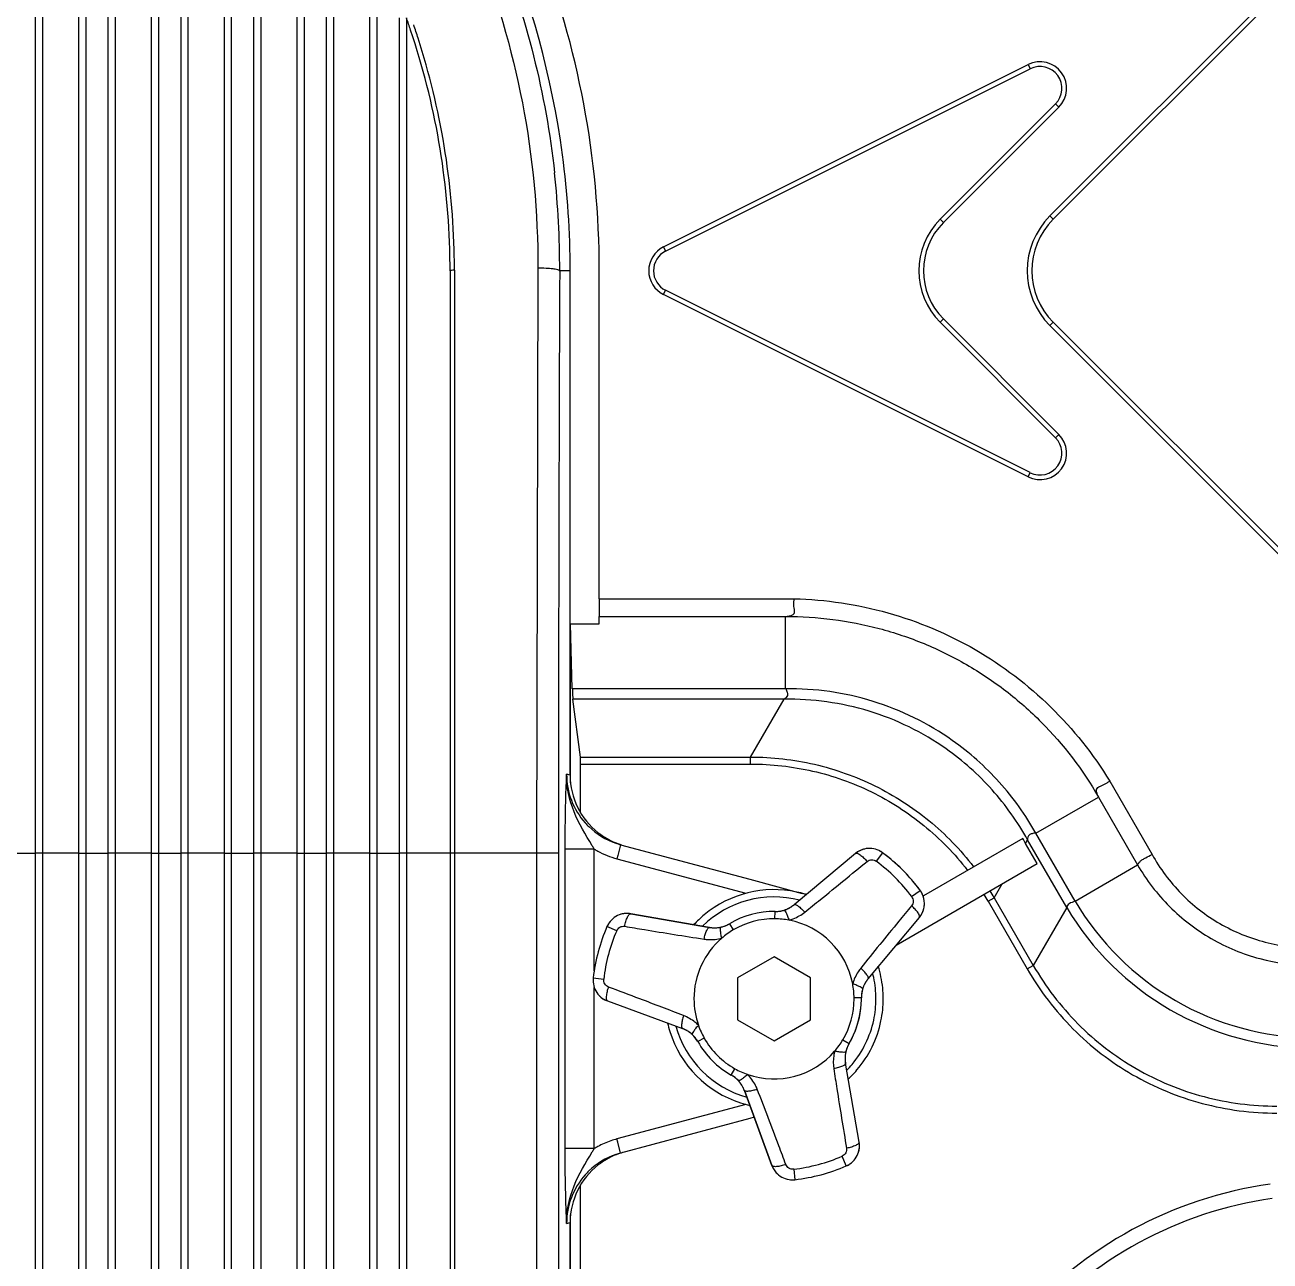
# Model space of a CAD drawing. Header units: millimetres. Extents: x -1070 to 42146, y 1440 to 12921.
# Drawn here: x 2330.1 to 2415.7, y 3203.5 to 3288.4 of the extents above; entities that cross this region are included whole.
import ezdxf

# ---------------------------------------------------------------- set-up
doc = ezdxf.new("R2010")
doc.units = ezdxf.units.MM
doc.layers.add('n', color=7, linetype='Continuous')

msp = doc.modelspace()

# ---------------------------------------------------------------- linework, layer by layer
at = {"layer": 'n', "color": 7, "linetype": 'Continuous', "lineweight": -3, "true_color": 0xffffff}
for p, q in [((2330.833, 3317.528), (2330.833, 3231.541)), ((2331.333, 3317.519), (2331.333, 3231.541)), ((2333.833, 3231.541), (2333.833, 3316.139)), ((2334.333, 3231.541), (2334.333, 3316.128)), ((2335.833, 3314.583), (2335.833, 3231.541)), ((2336.333, 3314.57), (2336.333, 3231.541)), ((2338.833, 3231.541), (2338.833, 3312.79)), ((2339.333, 3231.541), (2339.333, 3312.774)), ((2340.833, 3310.79), (2340.833, 3231.541)), ((2341.333, 3310.771), (2341.333, 3231.541)), ((2343.833, 3231.541), (2343.833, 3308.473)), ((2344.333, 3231.541), (2344.333, 3308.468)), ((2345.833, 3305.869), (2345.833, 3231.541)), ((2346.333, 3305.841), (2346.333, 3231.541)), ((2400.533, 3275.306), (2428.818, 3303.59)), ((2400.763, 3275.076), (2429.047, 3303.361)), ((2348.833, 3231.541), (2348.833, 3302.686)), ((2349.333, 3231.541), (2349.333, 3302.686)), ((2350.833, 3299.227), (2350.833, 3231.541)), ((2351.333, 3299.181), (2351.333, 3231.541)), ((2353.833, 3231.541), (2353.833, 3294.479)), ((2354.333, 3231.541), (2354.333, 3294.479)), ((2355.833, 3288.904), (2355.833, 3231.541)), ((2356.333, 3288.904), (2356.333, 3231.541)), ((2373.987, 3273.173), (2399.036, 3285.698)), ((2374.133, 3272.882), (2399.182, 3285.407)), ((2399.036, 3285.698), (2399.182, 3285.407)), ((2400.913, 3283.005), (2392.985, 3275.076)), ((2401.143, 3282.775), (2393.215, 3274.846)), ((2401.143, 3282.775), (2400.913, 3283.005)), ((2393.215, 3274.846), (2392.985, 3275.076)), ((2400.533, 3275.306), (2400.763, 3275.076)), ((2373.987, 3273.173), (2374.133, 3272.882)), ((2359.333, 3271.541), (2359.333, 3231.541)), ((2359.633, 3271.576), (2359.633, 3231.541)), ((2365.361, 3271.718), (2365.279, 3231.541)), ((2367.583, 3271.541), (2366.86, 3271.541)), ((2367.583, 3236.894), (2367.583, 3271.541)), ((2369.583, 3249.02), (2369.583, 3271.541)), ((2373.987, 3269.908), (2374.133, 3270.199)), ((2399.036, 3257.384), (2373.987, 3269.908)), ((2399.182, 3257.675), (2374.133, 3270.199)), ((2393.215, 3268.235), (2392.985, 3268.005)), ((2392.985, 3268.005), (2400.913, 3260.077)), ((2393.215, 3268.235), (2401.143, 3260.307)), ((2400.533, 3267.775), (2400.763, 3268.005)), ((2428.818, 3239.491), (2400.533, 3267.775)), ((2429.047, 3239.721), (2400.763, 3268.005)), ((2401.143, 3260.307), (2400.913, 3260.077)), ((2399.036, 3257.384), (2399.182, 3257.675)), ((2369.583, 3249.02), (2369.583, 3247.802)), ((2369.583, 3249.02), (2382.961, 3249.02)), ((2367.611, 3247.298), (2369.583, 3247.298)), ((2367.73, 3242.837), (2367.611, 3247.298)), ((2367.611, 3236.894), (2367.611, 3247.298)), ((2369.583, 3247.802), (2382.374, 3247.805)), ((2369.583, 3247.298), (2369.583, 3247.802)), ((2382.374, 3242.835), (2382.374, 3247.805)), ((2382.374, 3242.835), (2367.73, 3242.837)), ((2382.272, 3242.123), (2367.768, 3242.123)), ((2368.286, 3238.147), (2367.768, 3242.123)), ((2379.977, 3238.147), (2382.272, 3242.123)), ((2368.286, 3238.147), (2379.977, 3238.147)), ((2379.977, 3237.664), (2379.977, 3238.147)), ((2368.299, 3237.664), (2379.977, 3237.664)), ((2368.299, 3234.317), (2368.299, 3237.664)), ((2367.583, 3236.894), (2367.337, 3236.96)), ((2367.611, 3236.369), (2367.611, 3236.894)), ((2404.638, 3236.497), (2407.543, 3231.465)), ((2399.569, 3232.908), (2403.873, 3235.392)), ((2403.873, 3235.392), (2406.555, 3230.741)), ((2402.256, 3228.259), (2399.569, 3232.908)), ((2371.047, 3232.128), (2370.848, 3231.385)), ((2371.047, 3232.128), (2379.91, 3229.754)), ((2398.663, 3232.557), (2391.841, 3228.618)), ((2398.862, 3232.22), (2399.003, 3232.463)), ((2399.667, 3230.827), (2398.862, 3232.22)), ((2401.687, 3227.813), (2399.003, 3232.463)), ((2329.333, 3231.541), (2330.833, 3231.541)), ((2331.333, 3231.541), (2330.833, 3231.541)), ((2330.833, 3231.541), (2330.833, 2873.387)), ((2331.333, 3231.541), (2331.333, 2873.387)), ((2333.833, 3231.541), (2331.333, 3231.541)), ((2333.833, 2873.387), (2333.833, 3231.541)), ((2333.833, 3231.541), (2334.333, 3231.541)), ((2334.333, 3231.541), (2335.833, 3231.541)), ((2334.333, 2873.387), (2334.333, 3231.541)), ((2336.333, 3231.541), (2335.833, 3231.541)), ((2335.833, 3231.541), (2335.833, 3073.383)), ((2336.333, 3231.541), (2336.333, 3073.441)), ((2338.833, 3231.541), (2336.333, 3231.541)), ((2338.833, 3076.537), (2338.833, 3231.541)), ((2338.833, 3231.541), (2339.333, 3231.541)), ((2339.333, 3231.541), (2340.833, 3231.541)), ((2339.333, 3076.537), (2339.333, 3231.541)), ((2341.333, 3231.541), (2340.833, 3231.541)), ((2340.833, 3231.541), (2340.833, 3079.247)), ((2341.333, 3231.541), (2341.333, 3079.295)), ((2343.833, 3231.541), (2341.333, 3231.541)), ((2343.833, 3082.289), (2343.833, 3231.541)), ((2343.833, 3231.541), (2344.333, 3231.541)), ((2344.333, 3231.541), (2345.833, 3231.541)), ((2344.333, 3082.289), (2344.333, 3231.541)), ((2346.333, 3231.541), (2345.833, 3231.541)), ((2345.833, 3231.541), (2345.833, 3084.999)), ((2346.333, 3231.541), (2346.333, 3085.047)), ((2348.833, 3231.541), (2346.333, 3231.541)), ((2348.833, 3088.041), (2348.833, 3231.541)), ((2348.833, 3231.541), (2349.333, 3231.541)), ((2349.333, 3231.541), (2350.833, 3231.541)), ((2349.333, 3088.041), (2349.333, 3231.541)), ((2351.333, 3231.541), (2350.833, 3231.541)), ((2350.833, 3231.541), (2350.833, 3090.751)), ((2351.333, 3231.541), (2351.333, 3091.049)), ((2353.833, 3231.541), (2351.333, 3231.541)), ((2353.833, 3094.218), (2353.833, 3231.541)), ((2353.833, 3231.541), (2354.333, 3231.541)), ((2354.333, 3231.541), (2355.833, 3231.541)), ((2354.333, 3094.218), (2354.333, 3231.541)), ((2356.333, 3231.541), (2355.833, 3231.541)), ((2355.833, 3231.541), (2355.833, 3098.396)), ((2356.333, 3231.541), (2356.333, 3098.396)), ((2359.333, 3231.541), (2356.333, 3231.541)), ((2359.333, 3231.541), (2359.333, 3111.863)), ((2359.633, 3231.541), (2359.333, 3231.541)), ((2365.279, 3231.541), (2359.633, 3231.541)), ((2359.633, 3231.541), (2359.633, 3111.863)), ((2366.778, 3231.541), (2365.279, 3231.541)), ((2365.279, 3231.541), (2365.279, 3112.164)), ((2366.778, 3231.541), (2366.778, 3112.164)), ((2367.236, 3211.257), (2367.236, 3231.824)), ((2369.235, 3231.824), (2367.236, 3231.824)), ((2369.235, 3223.476), (2369.235, 3231.824)), ((2370.848, 3231.385), (2370.789, 3231.162)), ((2370.789, 3231.162), (2379.651, 3228.788)), ((2387.18, 3231.524), (2382.96, 3228.004)), ((2389.035, 3231.576), (2388.603, 3230.994)), ((2389.977, 3225.232), (2399.667, 3230.827)), ((2402.256, 3228.259), (2406.555, 3230.741)), ((2379.91, 3229.754), (2383.524, 3228.785)), ((2396.707, 3228.488), (2397.253, 3229.433)), ((2391.036, 3228.561), (2391.618, 3228.993)), ((2391.841, 3228.618), (2391.825, 3228.608)), ((2396.289, 3228.246), (2396.707, 3228.488)), ((2396.707, 3228.488), (2399.392, 3223.838)), ((2396.289, 3228.246), (2398.974, 3223.596)), ((2401.687, 3227.813), (2399.392, 3223.838)), ((2377.159, 3226.45), (2371.744, 3227.388)), ((2371.744, 3227.388), (2377.159, 3226.45)), ((2381.649, 3227.04), (2381.655, 3227.54)), ((2388.046, 3222.918), (2391.566, 3227.138)), ((2370.777, 3226.217), (2370.111, 3226.505)), ((2378.521, 3226.701), (2378.776, 3226.271)), ((2381.583, 3224.427), (2379.083, 3222.984)), ((2384.083, 3222.984), (2381.583, 3224.427)), ((2398.974, 3223.596), (2399.392, 3223.838)), ((2369.156, 3222.805), (2369.16, 3222.697)), ((2369.166, 3222.977), (2369.886, 3222.894)), ((2379.083, 3222.984), (2379.083, 3220.097)), ((2384.083, 3220.097), (2384.083, 3222.984)), ((2369.235, 3221.77), (2369.235, 3222.328)), ((2369.235, 3211.257), (2369.235, 3221.77)), ((2387.42, 3221.611), (2387.082, 3221.607)), ((2387.523, 3221.612), (2387.42, 3221.611)), ((2387.582, 3221.613), (2387.523, 3221.612)), ((2370.138, 3221.397), (2375.297, 3219.501)), ((2379.083, 3220.097), (2381.583, 3218.654)), ((2381.583, 3218.654), (2384.083, 3220.097)), ((2376.787, 3218.848), (2376.351, 3218.603)), ((2386.313, 3218.734), (2386.743, 3218.479)), ((2378.645, 3216.309), (2378.89, 3216.745)), ((2387.43, 3211.702), (2386.492, 3217.117)), ((2379.544, 3215.255), (2381.439, 3210.096)), ((2381.439, 3210.096), (2379.544, 3215.255)), ((2379.651, 3214.294), (2370.789, 3211.919)), ((2379.91, 3213.328), (2371.047, 3210.953)), ((2380.221, 3213.411), (2379.91, 3213.328)), ((2370.848, 3211.696), (2370.789, 3211.919)), ((2371.047, 3210.953), (2370.848, 3211.696)), ((2369.235, 3211.257), (2367.236, 3211.257)), ((2386.548, 3210.069), (2386.26, 3210.735)), ((2382.936, 3209.844), (2383.019, 3209.124)), ((2368.299, 3111.872), (2368.299, 3208.764)), ((2367.611, 3206.187), (2367.611, 3206.712)), ((2367.337, 3206.122), (2367.583, 3206.187)), ((2367.583, 3169.284), (2367.583, 3206.187)), ((2367.611, 3169.312), (2367.611, 3206.187))]:
    msp.add_line(p, q, dxfattribs=at)
for centre, radius, start, end in [((2307.583, 3271.541), 60, 7.6186, 68.56649), ((2307.583, 3271.541), 62, 0, 21.29952), ((2307.583, 3271.541), 51.75, 18.62013, 19.60204), ((2307.508, 3271.58), 52.124, 17.80002, 18.85209), ((2307.583, 3271.541), 51.75, 1.09078, 18.62013), ((2307.495, 3271.576), 52.138, 1.04229, 17.79954), ((2399.853, 3284.065), 1.825, 315, 116.56505), ((2399.853, 3284.065), 1.5, 315, 116.56505), ((2307.583, 3271.541), 60, 0, 7.6186), ((2307.182, 3271.779), 59.679, 359.77106, 6.23255), ((2396.52, 3271.541), 5, 135, 225), ((2396.52, 3271.541), 4.675, 135, 225), ((2404.299, 3271.541), 5.325, 135, 225), ((2404.299, 3271.541), 5, 135, 225), ((2374.803, 3271.541), 1.825, 116.56505, 243.43495), ((2307.583, 3271.541), 51.75, 0, 1.09078), ((2307.491, 3271.576), 52.142, 0.00022, 1.0427), ((2374.803, 3271.541), 1.5, 116.56505, 243.43495), ((12005.895, 3231.632), 9639.117, 179.7627794, 180.0005437), ((2399.853, 3259.016), 1.825, 243.43495, 45), ((2399.853, 3259.016), 1.5, 243.43495, 45), ((2372.337, 3236.961), 5, 180.00974, 221.83943), ((2372.343, 3236.965), 5.008, 221.8335, 225.91882), ((2346.962, 3218.967), 25.718, 29.9964, 30.59463), ((2372.345, 3236.97), 5.013, 250.98107, 254.99796), ((2388.141, 3230.372), 1.5, 64.04792, 103.67897), ((2372.345, 3236.967), 6.01, 238.8402, 241.46424), ((2372.351, 3236.985), 6.029, 241.48863, 254.97608), ((2388.141, 3230.372), 1.5, 103.67897, 129.82602), ((2388.141, 3230.372), 1.5, 123.40709, 129.82602), ((2388.141, 3230.372), 1.5, 121.0913, 123.40709), ((2388.141, 3230.372), 1.5, 116.99962, 121.0913), ((2388.141, 3230.372), 1.5, 114.22115, 116.99962), ((2388.141, 3230.372), 1.5, 110.60358, 114.22115), ((2388.141, 3230.372), 1.5, 108.93642, 110.60358), ((2388.141, 3230.372), 1.5, 103.62588, 108.93642), ((2388.141, 3230.372), 1.5, 64.04823, 65.1623), ((2388.141, 3230.372), 1.5, 59.76646, 64.04823), ((2388.141, 3230.372), 1.5, 53.40202, 64.04792), ((2388.141, 3230.372), 1.5, 53.40202, 59.76646), ((2381.583, 3221.541), 12.5, 51.53491, 53.40202), ((2381.583, 3221.541), 12.5, 36.59798, 53.40202), ((2381.583, 3221.541), 12.5, 38.46509, 51.53491), ((2381.583, 3221.541), 11.775, 36.59798, 53.40202), ((2381.583, 3221.541), 12.5, 36.59798, 38.46509), ((2381.583, 3221.541), 7, 75.50362, 134.49638), ((2381.583, 3221.541), 7.5, 78.02396, 129.67743), ((2381.583, 3221.541), 7.5, 73.54838, 78.02396), ((2381.583, 3221.541), 7.5, 72.80641, 73.54838), ((2390.414, 3228.099), 1.5, 25.60328, 36.59798), ((2390.414, 3228.099), 1.5, 32.53007, 36.59798), ((2390.414, 3228.099), 1.5, 31.02205, 32.53007), ((2390.414, 3228.099), 1.5, 28.46303, 31.02205), ((2390.414, 3228.099), 1.5, 25.60311, 28.46303), ((2390.414, 3228.099), 1.5, 0.00008, 25.60328), ((2390.414, 3228.099), 1.5, 24.58345, 25.60311), ((2379.567, 3218.571), 19.319, 30.0527, 31.67178), ((2379.586, 3218.579), 19.782, 30.05941, 31.64058), ((2381.679, 3229.54), 2, 269.31328, 287.13571), ((2381.679, 3229.54), 2, 280.45841, 280.8943), ((2381.679, 3229.54), 2, 280.8943, 284.26152), ((2381.679, 3229.54), 2, 284.26152, 284.53068), ((2381.679, 3229.54), 2, 284.53068, 287.9459), ((2381.679, 3229.54), 2, 287.13571, 309.82593), ((2381.679, 3229.54), 2, 287.9459, 288.73477), ((2381.679, 3229.54), 2, 288.73477, 292.13937), ((2381.679, 3229.54), 2, 292.13937, 295.50372), ((2381.679, 3229.54), 2, 295.50372, 296.31436), ((2381.679, 3229.54), 2, 296.31436, 299.66625), ((2381.679, 3229.54), 2, 299.66625, 300.03536), ((2381.679, 3229.54), 2, 300.03536, 303.08297), ((2381.679, 3229.54), 2, 303.08297, 303.55242), ((2381.679, 3229.54), 2, 303.55242, 304.66091), ((2381.679, 3229.54), 2, 304.66091, 307.23259), ((2381.679, 3229.54), 2, 307.23259, 308.81889), ((2381.679, 3229.54), 2, 308.81889, 309.82593), ((2390.414, 3228.099), 1.5, 320.17405, 346.18621), ((2390.414, 3228.099), 1.5, 337.88634, 340.15135), ((2390.414, 3228.099), 1.5, 340.15135, 342.31005), ((2390.414, 3228.099), 1.5, 342.31005, 346.18648), ((2390.414, 3228.099), 1.5, 346.18621, 0.00008), ((2390.414, 3228.099), 1.5, 346.18648, 346.90461), ((2418.668, 3237.899), 19.749, 210.7063, 239.9947), ((2418.712, 3237.969), 19.107, 210.54311, 239.98338), ((2371.488, 3225.91), 1.5, 146.13622, 156.59798), ((2371.488, 3225.91), 1.5, 146.1359, 150.23144), ((2371.488, 3225.91), 1.5, 105.72607, 146.13622), ((2371.488, 3225.91), 1.5, 145.09584, 146.1359), ((2371.488, 3225.91), 1.5, 105.71909, 106.43092), ((2371.488, 3225.91), 1.5, 80.17406, 105.72607), ((2371.488, 3225.91), 1.5, 99.28557, 105.71909), ((2371.488, 3225.91), 1.5, 95.88083, 99.28557), ((2371.488, 3225.91), 1.5, 92.91145, 95.88083), ((2371.488, 3225.91), 1.5, 88.97578, 92.91145), ((2371.488, 3225.91), 1.5, 86.5424, 88.97578), ((2371.488, 3225.91), 1.5, 80.17406, 86.5424), ((2381.583, 3221.541), 7.5, 133.5484, 137.1964), ((2381.583, 3221.541), 7.5, 129.67743, 133.5484), ((2381.583, 3221.541), 6, 89.31328, 120.68672), ((2381.583, 3221.541), 5.5, 89.31665, 120.68505), ((2381.583, 3221.541), 6, 89.31328, 92.79922), ((2381.578, 3221.493), 5.548, 79.2367, 89.27234), ((2381.679, 3229.54), 2, 269.31328, 273.1872), ((2381.679, 3229.54), 2, 273.1872, 276.67966), ((2381.679, 3229.54), 2, 276.67966, 277.04781), ((2381.679, 3229.54), 2, 277.04781, 280.45841), ((2381.583, 3221.541), 5.5, 10.80767, 79.1928), ((2390.414, 3228.099), 1.5, 320.17405, 324.60417), ((2390.414, 3228.099), 1.5, 324.60417, 326.22736), ((2390.414, 3228.099), 1.5, 326.22736, 329.03294), ((2390.414, 3228.099), 1.5, 329.03294, 330.98818), ((2390.414, 3228.099), 1.5, 330.98818, 333.46037), ((2390.414, 3228.099), 1.5, 333.46037, 335.5943), ((2390.414, 3228.099), 1.5, 335.5943, 337.88634), ((2381.583, 3221.541), 12.5, 156.59798, 173.40202), ((2381.583, 3221.541), 11.775, 156.59798, 173.40202), ((2371.488, 3225.91), 1.5, 150.23144, 156.59798), ((2377.5, 3228.421), 2, 260.17406, 282.86424), ((2377.5, 3228.421), 2, 260.17406, 261.18111), ((2377.5, 3228.421), 2, 261.18111, 262.28089), ((2377.5, 3228.421), 2, 262.28089, 262.7916), ((2377.5, 3228.421), 2, 262.7916, 265.21452), ((2377.5, 3228.421), 2, 265.21452, 266.44758), ((2377.5, 3228.421), 2, 266.44758, 266.91744), ((2377.5, 3228.421), 2, 266.91744, 269.96155), ((2377.5, 3228.421), 2, 269.96155, 270.33488), ((2377.5, 3228.421), 2, 270.33488, 273.68677), ((2377.5, 3228.421), 2, 273.68677, 274.49747), ((2377.5, 3228.421), 2, 274.49747, 277.86063), ((2377.5, 3228.421), 2, 277.86063, 281.26657), ((2377.5, 3228.421), 2, 281.26657, 282.05342), ((2377.5, 3228.421), 2, 282.05342, 285.46932), ((2377.5, 3228.421), 2, 282.86424, 300.68672), ((2381.612, 3221.501), 5.549, 120.72977, 130.76454), ((2377.5, 3228.421), 2, 285.46932, 288.98578), ((2377.5, 3228.421), 2, 288.98578, 289.57272), ((2377.5, 3228.421), 2, 289.57272, 292.91875), ((2377.5, 3228.421), 2, 292.91875, 293.38922), ((2377.5, 3228.421), 2, 293.38922, 296.94634), ((2377.5, 3228.421), 2, 296.94634, 300.68672), ((2381.583, 3221.541), 5.5, 130.80912, 179.99921), ((2381.583, 3221.541), 7.5, 11.61287, 17.41932), ((2370.656, 3222.805), 1.5, 173.40202, 180), ((2370.656, 3222.805), 1.5, 174.13555, 180), ((2370.656, 3222.805), 1.5, 180, 184.124), ((2370.656, 3222.805), 1.5, 184.124, 184.4986), ((2370.656, 3222.805), 1.5, 184.12413, 223.6139), ((2370.656, 3222.805), 1.5, 173.40202, 174.13555), ((2381.531, 3221.536), 5.552, 0.73382, 10.76048), ((2389.582, 3221.637), 2, 140.17406, 162.86432), ((2389.582, 3221.637), 2, 154.3752, 157.264), ((2389.582, 3221.637), 2, 153.57061, 154.3752), ((2389.582, 3221.637), 2, 150.28927, 153.57061), ((2389.582, 3221.637), 2, 149.8097, 150.28927), ((2389.582, 3221.637), 2, 146.9282, 149.8097), ((2389.582, 3221.637), 2, 146.44758, 146.9282), ((2389.582, 3221.637), 2, 145.82695, 146.44758), ((2389.582, 3221.637), 2, 145.39542, 145.82695), ((2389.582, 3221.637), 2, 143.42483, 145.39542), ((2389.582, 3221.637), 2, 142.79161, 143.42483), ((2389.582, 3221.637), 2, 141.18111, 142.79161), ((2389.582, 3221.637), 2, 140.17406, 141.18111), ((2381.583, 3221.541), 7, 11.99984, 14.49638), ((2381.583, 3221.541), 7, 0, 11.99984), ((2381.583, 3221.541), 7.5, 0, 11.61287), ((2370.656, 3222.805), 1.5, 223.6139, 249.82603), ((2370.656, 3222.805), 1.5, 224.23834, 226.07255), ((2370.656, 3222.805), 1.5, 226.07255, 229.27215), ((2370.656, 3222.805), 1.5, 229.27215, 232.32058), ((2370.656, 3222.805), 1.5, 232.32058, 235.44495), ((2119.982, 2554.283), 713.395, 69.28094, 69.466455), ((2381.583, 3221.541), 5.5, 359.98461, 0.68668), ((2389.582, 3221.637), 2, 162.86432, 180), ((2389.582, 3221.637), 2, 176.40244, 180), ((2389.582, 3221.637), 2, 180, 180.68672), ((2389.582, 3221.637), 2, 180, 180.68672), ((2381.583, 3221.541), 6, 0, 0.68672), ((2381.583, 3221.541), 6, 0, 0.68672), ((2389.582, 3221.637), 2, 172.86862, 176.40244), ((2389.582, 3221.637), 2, 172.3568, 172.86862), ((2389.582, 3221.637), 2, 169.0859, 172.3568), ((2389.582, 3221.637), 2, 168.53715, 169.0859), ((2389.582, 3221.637), 2, 165.08781, 168.53715), ((2389.582, 3221.637), 2, 161.80767, 165.08781), ((2389.582, 3221.637), 2, 161.02926, 161.80767), ((2389.582, 3221.637), 2, 157.63172, 161.02926), ((2389.582, 3221.637), 2, 157.264, 157.63172), ((2370.656, 3222.805), 1.5, 235.44495, 238.11111), ((2370.656, 3222.805), 1.5, 238.11111, 241.76378), ((2370.656, 3222.805), 1.5, 241.76378, 243.96447), ((2370.656, 3222.805), 1.5, 243.96447, 249.82603), ((2263.454, 2933.179), 308.246, 68.71067, 69.30808), ((2381.583, 3221.541), 5.5, 179.99921, 199.1901), ((2381.583, 3221.541), 5.5, 329.31368, 359.98461), ((2381.583, 3221.541), 6, 329.31328, 0), ((2381.583, 3221.541), 6, 332.72292, 356.59036), ((2381.583, 3221.541), 6, 356.59036, 0), ((2381.583, 3221.541), 7, 348.00016, 0), ((2381.583, 3221.541), 7.5, 348.38713, 0), ((2418.662, 3237.902), 19.748, 240.01435, 269.29418), ((2418.7, 3237.974), 19.106, 240.02316, 269.45811), ((2381.583, 3221.541), 7.5, 192.80641, 197.41932), ((2381.583, 3221.541), 7, 319.99944, 348.00016), ((2381.583, 3221.541), 7.5, 319.35486, 348.38713), ((2381.583, 3221.541), 7.5, 197.41932, 252.09105), ((2381.583, 3221.541), 7, 195.50362, 254.49638), ((2374.607, 3217.624), 2, 47.13575, 69.82593), ((2374.607, 3217.624), 2, 68.81889, 69.82593), ((2374.607, 3217.624), 2, 67.23259, 68.81889), ((2374.607, 3217.624), 2, 64.79328, 67.23259), ((2374.607, 3217.624), 2, 63.55242, 64.79328), ((2374.607, 3217.624), 2, 63.08297, 63.55242), ((2374.607, 3217.624), 2, 60.03534, 63.08297), ((2374.607, 3217.624), 2, 59.66626, 60.03534), ((2374.607, 3217.624), 2, 56.31436, 59.66626), ((2374.607, 3217.624), 2, 55.50372, 56.31436), ((2374.607, 3217.624), 2, 52.13937, 55.50372), ((2374.607, 3217.624), 2, 48.73477, 52.13937), ((2374.607, 3217.624), 2, 47.94591, 48.73477), ((2374.607, 3217.624), 2, 44.7246, 47.94591), ((2374.607, 3217.624), 2, 29.31328, 47.13575), ((2374.607, 3217.624), 2, 44.26243, 44.7246), ((2381.623, 3221.559), 5.544, 199.23023, 209.27265), ((2374.607, 3217.624), 2, 40.72633, 44.26243), ((2374.607, 3217.624), 2, 40.457, 40.72633), ((2374.607, 3217.624), 2, 37.0501, 40.457), ((2374.607, 3217.624), 2, 36.67701, 37.0501), ((2374.607, 3217.624), 2, 33.18826, 36.67701), ((2374.607, 3217.624), 2, 29.31328, 33.18826), ((2381.583, 3221.541), 6, 209.31328, 240.68672), ((2381.583, 3221.541), 5.5, 209.31299, 240.68979), ((2381.545, 3221.568), 5.546, 319.23244, 329.27166), ((2388.463, 3217.458), 2, 149.31328, 167.1357), ((2388.463, 3217.458), 2, 156.44858, 159.4586), ((2388.463, 3217.458), 2, 155.87988, 156.44858), ((2388.463, 3217.458), 2, 152.92437, 155.87988), ((2388.463, 3217.458), 2, 152.39919, 152.92437), ((2388.463, 3217.458), 2, 149.31328, 152.39919), ((2381.583, 3221.541), 6, 329.31328, 332.72292), ((2381.583, 3221.541), 5.5, 250.8093, 319.19041), ((2388.463, 3217.458), 2, 167.1357, 180), ((2388.463, 3217.458), 2, 176.71254, 180), ((2388.463, 3217.458), 2, 180, 189.82593), ((2388.463, 3217.458), 2, 180, 181.10743), ((2388.463, 3217.458), 2, 181.10743, 182.20661), ((2388.463, 3217.458), 2, 182.20661, 183.29207), ((2388.463, 3217.458), 2, 176.43128, 176.71254), ((2388.463, 3217.458), 2, 183.29207, 183.55242), ((2388.463, 3217.458), 2, 183.55242, 184.44314), ((2388.463, 3217.458), 2, 173.32839, 176.43128), ((2388.463, 3217.458), 2, 169.77109, 173.32839), ((2388.463, 3217.458), 2, 166.59897, 169.77109), ((2388.463, 3217.458), 2, 166.06237, 166.59897), ((2388.463, 3217.458), 2, 162.95182, 166.06237), ((2388.463, 3217.458), 2, 159.75761, 162.95182), ((2388.463, 3217.458), 2, 159.4586, 159.75761), ((2381.602, 3221.584), 5.547, 240.73266, 250.76646), ((2388.463, 3217.458), 2, 184.44314, 184.79328), ((2388.463, 3217.458), 2, 184.79328, 185.48088), ((2388.463, 3217.458), 2, 185.48088, 186.55239), ((2388.463, 3217.458), 2, 186.55239, 187.66136), ((2388.463, 3217.458), 2, 187.66136, 188.81889), ((2388.463, 3217.458), 2, 188.81889, 189.82593), ((2381.583, 3221.541), 7, 315.50363, 319.99944), ((2381.583, 3221.541), 7.5, 315.48389, 319.35486), ((2377.666, 3214.565), 2, 42.86422, 60.68672), ((2377.666, 3214.565), 2, 56.95109, 60.68672), ((2377.666, 3214.565), 2, 53.39132, 56.95109), ((2377.666, 3214.565), 2, 52.91628, 53.39132), ((2377.666, 3214.565), 2, 49.57143, 52.91628), ((2377.666, 3214.565), 2, 49.27367, 49.57143), ((2377.666, 3214.565), 2, 48.98467, 49.27367), ((2377.666, 3214.565), 2, 45.67587, 48.98467), ((2377.666, 3214.565), 2, 45.25355, 45.67587), ((2377.666, 3214.565), 2, 42.05342, 45.25355), ((2377.666, 3214.565), 2, 20.17406, 42.86422), ((2377.666, 3214.565), 2, 41.26657, 42.05342), ((2377.666, 3214.565), 2, 37.86063, 41.26657), ((2377.666, 3214.565), 2, 34.49747, 37.86063), ((2377.666, 3214.565), 2, 33.68676, 34.49747), ((2377.666, 3214.565), 2, 30.33488, 33.68676), ((2381.583, 3221.541), 7.5, 312.80641, 315.48389), ((2377.666, 3214.565), 2, 29.96155, 30.33488), ((2377.666, 3214.565), 2, 26.91744, 29.96155), ((2377.666, 3214.565), 2, 26.44758, 26.91744), ((2377.666, 3214.565), 2, 25.21452, 26.44758), ((2377.666, 3214.565), 2, 22.84702, 25.21452), ((2377.666, 3214.565), 2, 21.18111, 22.84702), ((2377.666, 3214.565), 2, 20.17406, 21.18111), ((2381.583, 3221.541), 7.5, 252.09105, 257.1964), ((2372.345, 3206.114), 6.01, 118.47599, 121.15976), ((2372.347, 3206.108), 6.017, 109.10369, 118.46826), ((2372.345, 3206.112), 6.012, 105.00169, 109.09499), ((2385.952, 3211.446), 1.5, 343.58872, 0.0001), ((2385.952, 3211.446), 1.5, 0.0001, 9.82605), ((2385.952, 3211.446), 1.5, 8.73405, 9.82605), ((2385.952, 3211.446), 1.5, 1.09174, 8.73405), ((2385.952, 3211.446), 1.5, 354.41853, 0.00013), ((2385.952, 3211.446), 1.5, 0.00013, 1.09174), ((2346.984, 3224.102), 25.693, 329.40524, 330.00394), ((2372.345, 3206.112), 5.012, 105.00189, 108.91507), ((2381.583, 3221.541), 11.775, 276.59798, 293.40202), ((2385.952, 3211.446), 1.5, 304.15372, 343.58872), ((2385.952, 3211.446), 1.5, 343.39485, 348.84521), ((2385.952, 3211.446), 1.5, 348.84521, 352.37446), ((2385.952, 3211.446), 1.5, 352.37446, 354.41853), ((2372.343, 3206.116), 5.008, 133.91257, 138.16643), ((2382.847, 3210.614), 1.5, 200.17406, 206.5424), ((2382.847, 3210.614), 1.5, 200.17406, 225.72607), ((2382.847, 3210.614), 1.5, 206.5424, 208.97578), ((2382.847, 3210.614), 1.5, 208.97578, 212.91145), ((2382.847, 3210.614), 1.5, 212.91145, 215.88083), ((2382.847, 3210.614), 1.5, 215.88083, 219.28557), ((2382.847, 3210.614), 1.5, 219.28557, 225.71909), ((2381.583, 3221.541), 12.5, 276.59798, 293.40202), ((2381.583, 3221.541), 12.5, 276.59798, 293.40202), ((2385.952, 3211.446), 1.5, 293.40202, 304.15372), ((2385.952, 3211.446), 1.5, 293.40202, 298.94563), ((2385.952, 3211.446), 1.5, 298.94563, 304.15389), ((2385.952, 3211.446), 1.5, 304.15389, 305.41042), ((2372.337, 3206.121), 5, 138.16062, 179.99025), ((2382.847, 3210.614), 1.5, 225.71909, 226.43092), ((2382.847, 3210.614), 1.5, 225.72607, 266.13622), ((2382.847, 3210.614), 1.5, 265.09584, 266.1359), ((2382.847, 3210.614), 1.5, 266.13622, 276.59798), ((2382.847, 3210.614), 1.5, 266.1359, 270.23144), ((2382.847, 3210.614), 1.5, 270.23144, 276.59798), ((2419.55, 3181.087), 28, 98, 139), ((2419.55, 3181.087), 27, 98, 139)]:
    msp.add_arc(centre, radius, start, end, dxfattribs=at)
for centre, major_axis, ratio, start_param, end_param in [((2367.786, 3244.055), (0, 2), 0.034921, -4.057891, -3.403392), ((2368.281, 3237.664), (0, 0.5), 0.034921, -1.570796, -0.261799), ((2372.586, 3236.892), (-4.833, 1.295), 0.999347, 0.261636, 1.170645), ((2372.586, 3236.892), (-4.833, 1.295), 0.999347, 1.170645, 1.316174), ((2372.586, 3236.892), (-4.833, 1.295), 0.999347, 1.316174, 1.534339), ((2381.331, 3221.174), (10.468, 18.131), 0.955319, -0.504035, -0.484694), ((2372.586, 3206.189), (4.833, 1.295), 0.999347, 1.825418, 1.970948), ((2372.586, 3206.189), (4.833, 1.295), 0.999347, 1.752698, 1.825418), ((2372.586, 3206.189), (4.833, 1.295), 0.999347, 1.570796, 1.752698), ((2372.586, 3206.189), (4.833, 1.295), 0.999347, 1.970948, 2.879956)]:
    msp.add_ellipse(centre, major_axis=major_axis, ratio=ratio, start_param=start_param, end_param=end_param, dxfattribs=at)
for points, knots in [([(2307.583, 3330.178), (2311.419, 3330.178), (2319.1, 3329.404), (2330.117, 3325.981), (2340.2, 3320.47), (2348.968, 3313.118), (2356.121, 3304.221), (2361.416, 3294.106), (2364.665, 3283.138), (2365.377, 3275.521), (2365.361, 3271.718)], [0, 0, 0, 0, 0.12618, 0.251951, 0.377099, 0.501674, 0.625939, 0.750239, 0.874872, 1, 1, 1, 1]), ([(2328.514, 3327.412), (2333.612, 3325.482), (2343.296, 3320.188), (2355.053, 3308.63), (2363.241, 3294.341), (2365.918, 3283.66), (2366.508, 3278.258)], [0, 0, 0, 0, 0.250948, 0.500524, 0.74983, 1, 1, 1, 1]), ([(2359.633, 3271.576), (2359.562, 3271.576), (2359.461, 3271.574), (2359.376, 3271.558), (2359.333, 3271.55), (2359.333, 3271.541)], [0, 0, 0, 0, 0.694206, 0.911208, 1, 1, 1, 1]), ([(2366.86, 3271.541), (2366.847, 3271.587), (2366.648, 3271.621), (2366.367, 3271.678), (2365.892, 3271.707), (2365.549, 3271.717), (2365.361, 3271.718)], [0, 0, 0, 0, 0.095113, 0.314039, 0.630567, 1, 1, 1, 1]), ([(2382.375, 3247.805), (2382.451, 3247.809), (2382.601, 3247.823), (2382.806, 3247.867), (2382.982, 3247.985), (2382.998, 3248.19), (2382.962, 3248.386), (2382.942, 3248.599), (2382.952, 3248.81), (2382.96, 3248.95), (2382.961, 3249.02)], [0, 0, 0, 0, 0.137675, 0.272418, 0.381525, 0.489035, 0.616926, 0.747204, 0.873416, 1, 1, 1, 1]), ([(2382.961, 3249.02), (2385.13, 3248.962), (2389.472, 3248.306), (2395.539, 3245.767), (2400.768, 3241.78), (2403.504, 3238.347), (2404.638, 3236.497)], [0, 0, 0, 0, 0.250046, 0.500068, 0.750035, 1, 1, 1, 1]), ([(2382.374, 3247.808), (2384.536, 3247.81), (2387.8, 3247.381), (2391.912, 3246.003), (2394.837, 3244.563), (2397.546, 3242.75), (2400.794, 3239.878), (2402.796, 3237.266), (2403.876, 3235.394)], [0, 0, 0, 0, 0.249768, 0.374925, 0.500076, 0.625207, 0.750323, 1, 1, 1, 1]), ([(2393.407, 3238.703), (2391.801, 3239.838), (2388.202, 3241.603), (2384.236, 3242.146), (2382.271, 3242.12)], [0, 0, 0, 0, 0.500159, 1, 1, 1, 1]), ([(2382.386, 3242.835), (2382.429, 3242.76), (2382.495, 3242.615), (2382.521, 3242.393), (2382.437, 3242.21), (2382.329, 3242.146), (2382.272, 3242.123)], [0, 0, 0, 0, 0.314404, 0.568253, 0.780289, 1, 1, 1, 1]), ([(2393.829, 3239.291), (2392.177, 3240.459), (2388.476, 3242.28), (2384.397, 3242.859), (2382.374, 3242.838)], [0, 0, 0, 0, 0.500081, 1, 1, 1, 1]), ([(2399.001, 3232.461), (2398.315, 3233.687), (2396.675, 3236.002), (2394.556, 3237.891), (2393.407, 3238.703)], [0, 0, 0, 0, 0.499834, 1, 1, 1, 1]), ([(2399.571, 3232.909), (2398.865, 3234.163), (2397.173, 3236.525), (2395.005, 3238.459), (2393.829, 3239.291)], [0, 0, 0, 0, 0.499911, 1, 1, 1, 1]), ([(2379.977, 3238.147), (2381.447, 3238.146), (2384.399, 3237.812), (2388.59, 3236.321), (2392.33, 3233.912), (2394.394, 3231.775), (2395.289, 3230.609)], [0, 0, 0, 0, 0.25002, 0.500006, 0.749988, 1, 1, 1, 1]), ([(2379.977, 3237.664), (2381.406, 3237.664), (2384.273, 3237.344), (2388.348, 3235.902), (2391.986, 3233.569), (2393.996, 3231.497), (2394.869, 3230.366)], [0, 0, 0, 0, 0.250019, 0.500004, 0.74999, 1, 1, 1, 1]), ([(2367.236, 3231.824), (2367.236, 3232.32), (2367.246, 3234.032), (2367.295, 3235.744), (2367.337, 3236.96)], [0, 0, 0, 0, 0.289386, 1, 1, 1, 1]), ([(2369.099, 3232.056), (2368.65, 3232.817), (2367.711, 3234.311), (2367.331, 3236.087), (2367.337, 3236.96)], [0, 0, 0, 0, 0.502789, 1, 1, 1, 1]), ([(2403.872, 3235.393), (2403.839, 3235.461), (2403.78, 3235.597), (2403.722, 3235.796), (2403.742, 3236.004), (2403.909, 3236.119), (2404.094, 3236.185), (2404.286, 3236.273), (2404.463, 3236.386), (2404.578, 3236.462), (2404.638, 3236.497)], [0, 0, 0, 0, 0.137181, 0.271286, 0.380743, 0.488948, 0.61679, 0.746965, 0.873291, 1, 1, 1, 1]), ([(2399.563, 3232.918), (2399.476, 3232.918), (2399.318, 3232.9), (2399.113, 3232.813), (2398.996, 3232.649), (2398.994, 3232.524), (2399.003, 3232.463)], [0, 0, 0, 0, 0.314387, 0.568583, 0.780487, 1, 1, 1, 1]), ([(2387.18, 3231.524), (2387.209, 3231.548), (2387.293, 3231.541), (2387.391, 3231.497), (2387.546, 3231.402), (2387.746, 3231.231), (2387.899, 3231.071), (2387.975, 3230.984)], [0, 0, 0, 0, 0.113455, 0.209669, 0.334663, 0.651947, 1, 1, 1, 1]), ([(2387.975, 3230.984), (2388.019, 3231.017), (2388.116, 3231.074), (2388.339, 3231.119), (2388.512, 3231.059), (2388.603, 3230.994)], [0, 0, 0, 0, 0.247567, 0.497751, 1, 1, 1, 1]), ([(2406.556, 3230.739), (2406.599, 3230.825), (2406.695, 3230.971), (2406.898, 3231.124), (2407.189, 3231.259), (2407.399, 3231.385), (2407.543, 3231.465)], [0, 0, 0, 0, 0.231131, 0.411956, 0.603151, 1, 1, 1, 1]), ([(2407.543, 3231.465), (2408.087, 3230.485), (2409.445, 3228.663), (2412.13, 3226.575), (2415.279, 3225.296), (2417.535, 3225.032), (2418.654, 3225.051)], [0, 0, 0, 0, 0.250193, 0.500197, 0.750123, 1, 1, 1, 1]), ([(2383.692, 3227.495), (2384.054, 3227.785), (2385.487, 3228.94), (2386.911, 3230.108), (2387.975, 3230.984)], [0, 0, 0, 0, 0.251768, 1, 1, 1, 1]), ([(2406.554, 3230.74), (2407.158, 3229.7), (2408.642, 3227.767), (2411.533, 3225.543), (2414.904, 3224.153), (2417.318, 3223.835), (2418.519, 3223.832)], [0, 0, 0, 0, 0.250174, 0.500182, 0.750117, 1, 1, 1, 1]), ([(2391.036, 3228.561), (2391.101, 3228.47), (2391.161, 3228.296), (2391.116, 3228.074), (2391.059, 3227.976), (2391.026, 3227.933)], [0, 0, 0, 0, 0.502258, 0.752413, 1, 1, 1, 1]), ([(2382.268, 3227.629), (2382.276, 3227.631), (2382.3, 3227.621), (2382.349, 3227.562), (2382.425, 3227.425), (2382.519, 3227.208), (2382.582, 3227.036), (2382.614, 3226.943)], [0, 0, 0, 0, 0.03108, 0.087781, 0.299086, 0.622513, 1, 1, 1, 1]), ([(2382.96, 3228.004), (2382.985, 3228.026), (2383.06, 3228.016), (2383.148, 3227.974), (2383.289, 3227.885), (2383.474, 3227.726), (2383.619, 3227.577), (2383.692, 3227.495)], [0, 0, 0, 0, 0.108654, 0.203091, 0.326717, 0.644109, 1, 1, 1, 1]), ([(2391.026, 3227.933), (2390.735, 3227.579), (2389.565, 3226.157), (2388.402, 3224.729), (2387.537, 3223.65)], [0, 0, 0, 0, 0.248736, 1, 1, 1, 1]), ([(2391.566, 3227.138), (2391.59, 3227.167), (2391.583, 3227.25), (2391.539, 3227.349), (2391.445, 3227.504), (2391.273, 3227.703), (2391.113, 3227.857), (2391.026, 3227.933)], [0, 0, 0, 0, 0.113455, 0.209669, 0.334662, 0.651946, 1, 1, 1, 1]), ([(2402.263, 3228.247), (2402.136, 3228.165), (2401.863, 3228.156), (2401.694, 3227.914), (2401.687, 3227.813)], [0, 0, 0, 0, 0.600267, 1, 1, 1, 1]), ([(2371.326, 3226.523), (2371.348, 3226.636), (2371.401, 3226.852), (2371.488, 3227.1), (2371.575, 3227.259), (2371.638, 3227.347), (2371.707, 3227.394), (2371.744, 3227.388)], [0, 0, 0, 0, 0.348054, 0.665338, 0.790331, 0.886545, 1, 1, 1, 1]), ([(2382.614, 3226.944), (2382.714, 3226.972), (2383.098, 3227.101), (2383.456, 3227.307), (2383.692, 3227.495)], [0, 0, 0, 0, 0.255484, 1, 1, 1, 1]), ([(2370.777, 3226.217), (2370.823, 3226.319), (2370.943, 3226.458), (2371.158, 3226.53), (2371.271, 3226.53), (2371.326, 3226.523)], [0, 0, 0, 0, 0.502258, 0.752413, 1, 1, 1, 1]), ([(2371.326, 3226.523), (2371.778, 3226.447), (2373.594, 3226.146), (2375.412, 3225.852), (2376.779, 3225.643)], [0, 0, 0, 0, 0.248736, 1, 1, 1, 1]), ([(2376.779, 3225.643), (2376.802, 3225.75), (2376.852, 3225.951), (2376.933, 3226.182), (2377.011, 3226.33), (2377.066, 3226.41), (2377.126, 3226.456), (2377.159, 3226.45)], [0, 0, 0, 0, 0.355892, 0.673284, 0.796909, 0.891346, 1, 1, 1, 1]), ([(2377.989, 3225.704), (2377.97, 3225.8), (2377.939, 3225.981), (2377.911, 3226.216), (2377.908, 3226.372), (2377.922, 3226.448), (2377.938, 3226.469), (2377.945, 3226.471)], [0, 0, 0, 0, 0.377486, 0.700914, 0.912219, 0.96892, 1, 1, 1, 1]), ([(2376.779, 3225.643), (2376.878, 3225.628), (2377.281, 3225.587), (2377.692, 3225.63), (2377.988, 3225.704)], [0, 0, 0, 0, 0.246224, 1, 1, 1, 1]), ([(2387.538, 3223.649), (2387.475, 3223.572), (2387.238, 3223.243), (2387.07, 3222.866), (2386.986, 3222.572)], [0, 0, 0, 0, 0.246223, 1, 1, 1, 1]), ([(2388.046, 3222.918), (2388.068, 3222.943), (2388.058, 3223.018), (2388.016, 3223.106), (2387.928, 3223.247), (2387.768, 3223.432), (2387.619, 3223.577), (2387.537, 3223.65)], [0, 0, 0, 0, 0.108654, 0.203091, 0.326716, 0.644108, 1, 1, 1, 1]), ([(2398.974, 3223.596), (2399.836, 3222.103), (2401.954, 3219.325), (2406.099, 3216.136), (2410.934, 3214.141), (2414.398, 3213.696), (2416.122, 3213.695)], [0, 0, 0, 0, 0.250019, 0.499998, 0.749978, 1, 1, 1, 1]), ([(2399.392, 3223.838), (2400.232, 3222.38), (2402.297, 3219.667), (2406.34, 3216.554), (2411.059, 3214.608), (2414.44, 3214.177), (2416.122, 3214.178)], [0, 0, 0, 0, 0.250022, 0.499998, 0.749975, 1, 1, 1, 1]), ([(2370.209, 3222.355), (2370.158, 3222.376), (2370.06, 3222.432), (2369.91, 3222.602), (2369.875, 3222.782), (2369.886, 3222.894)], [0, 0, 0, 0, 0.247564, 0.497755, 1, 1, 1, 1]), ([(2387.671, 3222.226), (2387.673, 3222.234), (2387.663, 3222.258), (2387.604, 3222.307), (2387.467, 3222.383), (2387.25, 3222.477), (2387.078, 3222.54), (2386.985, 3222.572)], [0, 0, 0, 0, 0.03108, 0.087781, 0.299084, 0.622511, 1, 1, 1, 1]), ([(2370.209, 3222.355), (2370.172, 3222.245), (2370.109, 3222.033), (2370.061, 3221.774), (2370.057, 3221.593), (2370.067, 3221.485), (2370.103, 3221.41), (2370.138, 3221.397)], [0, 0, 0, 0, 0.348056, 0.66534, 0.790332, 0.886545, 1, 1, 1, 1]), ([(2375.372, 3220.39), (2375.337, 3220.286), (2375.281, 3220.086), (2375.235, 3219.846), (2375.229, 3219.679), (2375.237, 3219.583), (2375.266, 3219.513), (2375.297, 3219.501)], [0, 0, 0, 0, 0.355908, 0.673294, 0.796913, 0.891345, 1, 1, 1, 1]), ([(2376.388, 3219.732), (2376.314, 3219.804), (2376.01, 3220.072), (2375.653, 3220.28), (2375.372, 3220.39)], [0, 0, 0, 0, 0.255484, 1, 1, 1, 1]), ([(2376.389, 3219.733), (2376.324, 3219.658), (2376.207, 3219.518), (2376.066, 3219.328), (2375.985, 3219.194), (2375.959, 3219.122), (2375.962, 3219.096), (2375.968, 3219.09)], [0, 0, 0, 0, 0.377489, 0.700916, 0.912219, 0.96892, 1, 1, 1, 1]), ([(2385.746, 3217.946), (2385.721, 3217.846), (2385.641, 3217.449), (2385.64, 3217.035), (2385.685, 3216.737)], [0, 0, 0, 0, 0.255483, 1, 1, 1, 1]), ([(2386.513, 3217.903), (2386.511, 3217.895), (2386.49, 3217.88), (2386.414, 3217.866), (2386.258, 3217.869), (2386.023, 3217.897), (2385.842, 3217.928), (2385.746, 3217.946)], [0, 0, 0, 0, 0.03108, 0.087781, 0.299086, 0.622514, 1, 1, 1, 1]), ([(2386.492, 3217.117), (2386.498, 3217.084), (2386.452, 3217.024), (2386.372, 3216.969), (2386.225, 3216.891), (2385.993, 3216.81), (2385.792, 3216.759), (2385.685, 3216.737)], [0, 0, 0, 0, 0.108654, 0.203091, 0.326717, 0.644109, 1, 1, 1, 1]), ([(2385.685, 3216.737), (2385.755, 3216.279), (2386.039, 3214.46), (2386.338, 3212.643), (2386.565, 3211.284)], [0, 0, 0, 0, 0.251768, 1, 1, 1, 1]), ([(2379.775, 3216.346), (2379.701, 3216.282), (2379.56, 3216.165), (2379.37, 3216.024), (2379.236, 3215.943), (2379.164, 3215.917), (2379.138, 3215.92), (2379.132, 3215.926)], [0, 0, 0, 0, 0.377486, 0.700914, 0.912219, 0.968921, 1, 1, 1, 1]), ([(2380.432, 3215.329), (2380.396, 3215.422), (2380.23, 3215.792), (2379.987, 3216.127), (2379.775, 3216.346)], [0, 0, 0, 0, 0.246224, 1, 1, 1, 1]), ([(2380.432, 3215.33), (2380.328, 3215.295), (2380.129, 3215.239), (2379.888, 3215.193), (2379.721, 3215.187), (2379.625, 3215.194), (2379.555, 3215.223), (2379.544, 3215.255)], [0, 0, 0, 0, 0.355892, 0.673284, 0.796909, 0.891346, 1, 1, 1, 1]), ([(2382.397, 3210.167), (2382.236, 3210.596), (2381.589, 3212.32), (2380.935, 3214.041), (2380.432, 3215.33)], [0, 0, 0, 0, 0.248736, 1, 1, 1, 1]), ([(2387.43, 3211.702), (2387.436, 3211.664), (2387.389, 3211.596), (2387.301, 3211.533), (2387.142, 3211.446), (2386.894, 3211.358), (2386.678, 3211.306), (2386.565, 3211.284)], [0, 0, 0, 0, 0.113455, 0.209669, 0.334662, 0.651947, 1, 1, 1, 1]), ([(2367.337, 3206.122), (2367.325, 3206.486), (2367.265, 3208.198), (2367.236, 3209.91), (2367.236, 3211.257)], [0, 0, 0, 0, 0.213186, 1, 1, 1, 1]), ([(2367.337, 3206.122), (2367.331, 3206.995), (2367.711, 3208.771), (2368.65, 3210.265), (2369.099, 3211.025)], [0, 0, 0, 0, 0.497211, 1, 1, 1, 1]), ([(2386.565, 3211.284), (2386.572, 3211.229), (2386.572, 3211.116), (2386.5, 3210.901), (2386.362, 3210.781), (2386.26, 3210.735)], [0, 0, 0, 0, 0.247567, 0.497751, 1, 1, 1, 1]), ([(2382.397, 3210.167), (2382.288, 3210.129), (2382.075, 3210.067), (2381.816, 3210.019), (2381.635, 3210.015), (2381.527, 3210.025), (2381.452, 3210.061), (2381.439, 3210.096)], [0, 0, 0, 0, 0.348054, 0.665338, 0.790331, 0.886545, 1, 1, 1, 1]), ([(2382.936, 3209.844), (2382.824, 3209.833), (2382.645, 3209.868), (2382.474, 3210.018), (2382.418, 3210.116), (2382.397, 3210.167)], [0, 0, 0, 0, 0.502258, 0.752413, 1, 1, 1, 1])]:
    msp.add_open_spline(points, degree=3, knots=knots, dxfattribs=at)
for points in [[(2368.86, 3233.368), (2369.38, 3232.864), (2370.027, 3232.467), (2370.711, 3232.231)], [(2370.72, 3210.853), (2370.037, 3210.619), (2369.391, 3210.225), (2368.87, 3209.724)]]:
    msp.add_open_spline(points, degree=3, dxfattribs=at)

doc.saveas('drawing.dxf')
